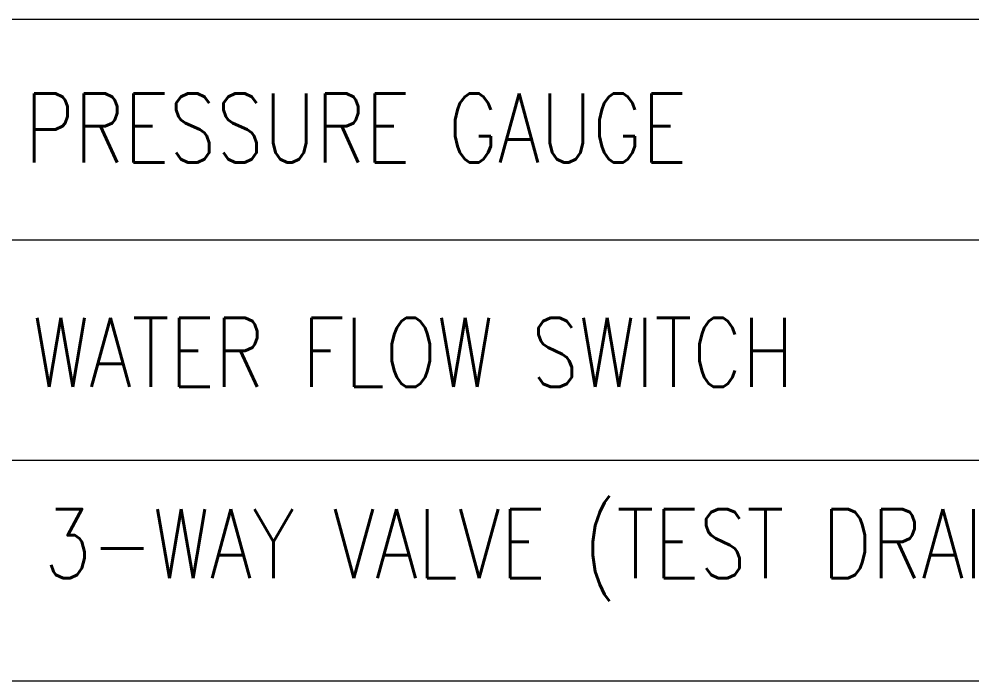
# Model space of a CAD drawing. Header units: millimetres. Extents: x -194958 to 83200, y -72620 to 64568.
# Drawn here: x -139768 to -135624, y -68782 to -65903 of the extents above; entities that cross this region are included whole.
import ezdxf

# ---------------------------------------------------------------- set-up
doc = ezdxf.new("R2010")
doc.units = ezdxf.units.MM
doc.header["$LTSCALE"] = 200
doc.layers.add('_GD-P-LegendText&Table', color=7, linetype='Continuous', lineweight=15)
doc.styles.add('RINB-Romans', font='romans.shx', dxfattribs={"width": 0.8, "height": 2})

msp = doc.modelspace()

# ---------------------------------------------------------------- linework, layer by layer
at = {"layer": '_GD-P-LegendText&Table'}
for p, q in [((-142246, -65903.4, 0), (-132016.7, -65903.4, 0)), ((-142246, -66862.9, 0), (-132016.7, -66862.9, 0)), ((-142246, -67822.4, 0), (-132016.7, -67822.4, 0)), ((-142246, -68781.9, 0), (-132016.7, -68781.9, 0))]:
    msp.add_line(p, q, dxfattribs=at)

# ---------------------------------------------------------------- texts
at = {"layer": '_GD-P-LegendText&Table', "char_height": 300, "attachment_point": 1, "style": 'RINB-Romans'}
for s, insert in [('PRESSURE GAUGE', (-139743.4, -66226.9, 0.1)), ('WATER FLOW SWITCH', (-139710, -67203.4, 0)), ('3-WAY VALVE (TEST DRAIN)', (-139659.3, -68034.3, 0))]:
    msp.add_mtext(s, dxfattribs=dict(at, insert=insert))

doc.saveas('drawing.dxf')
